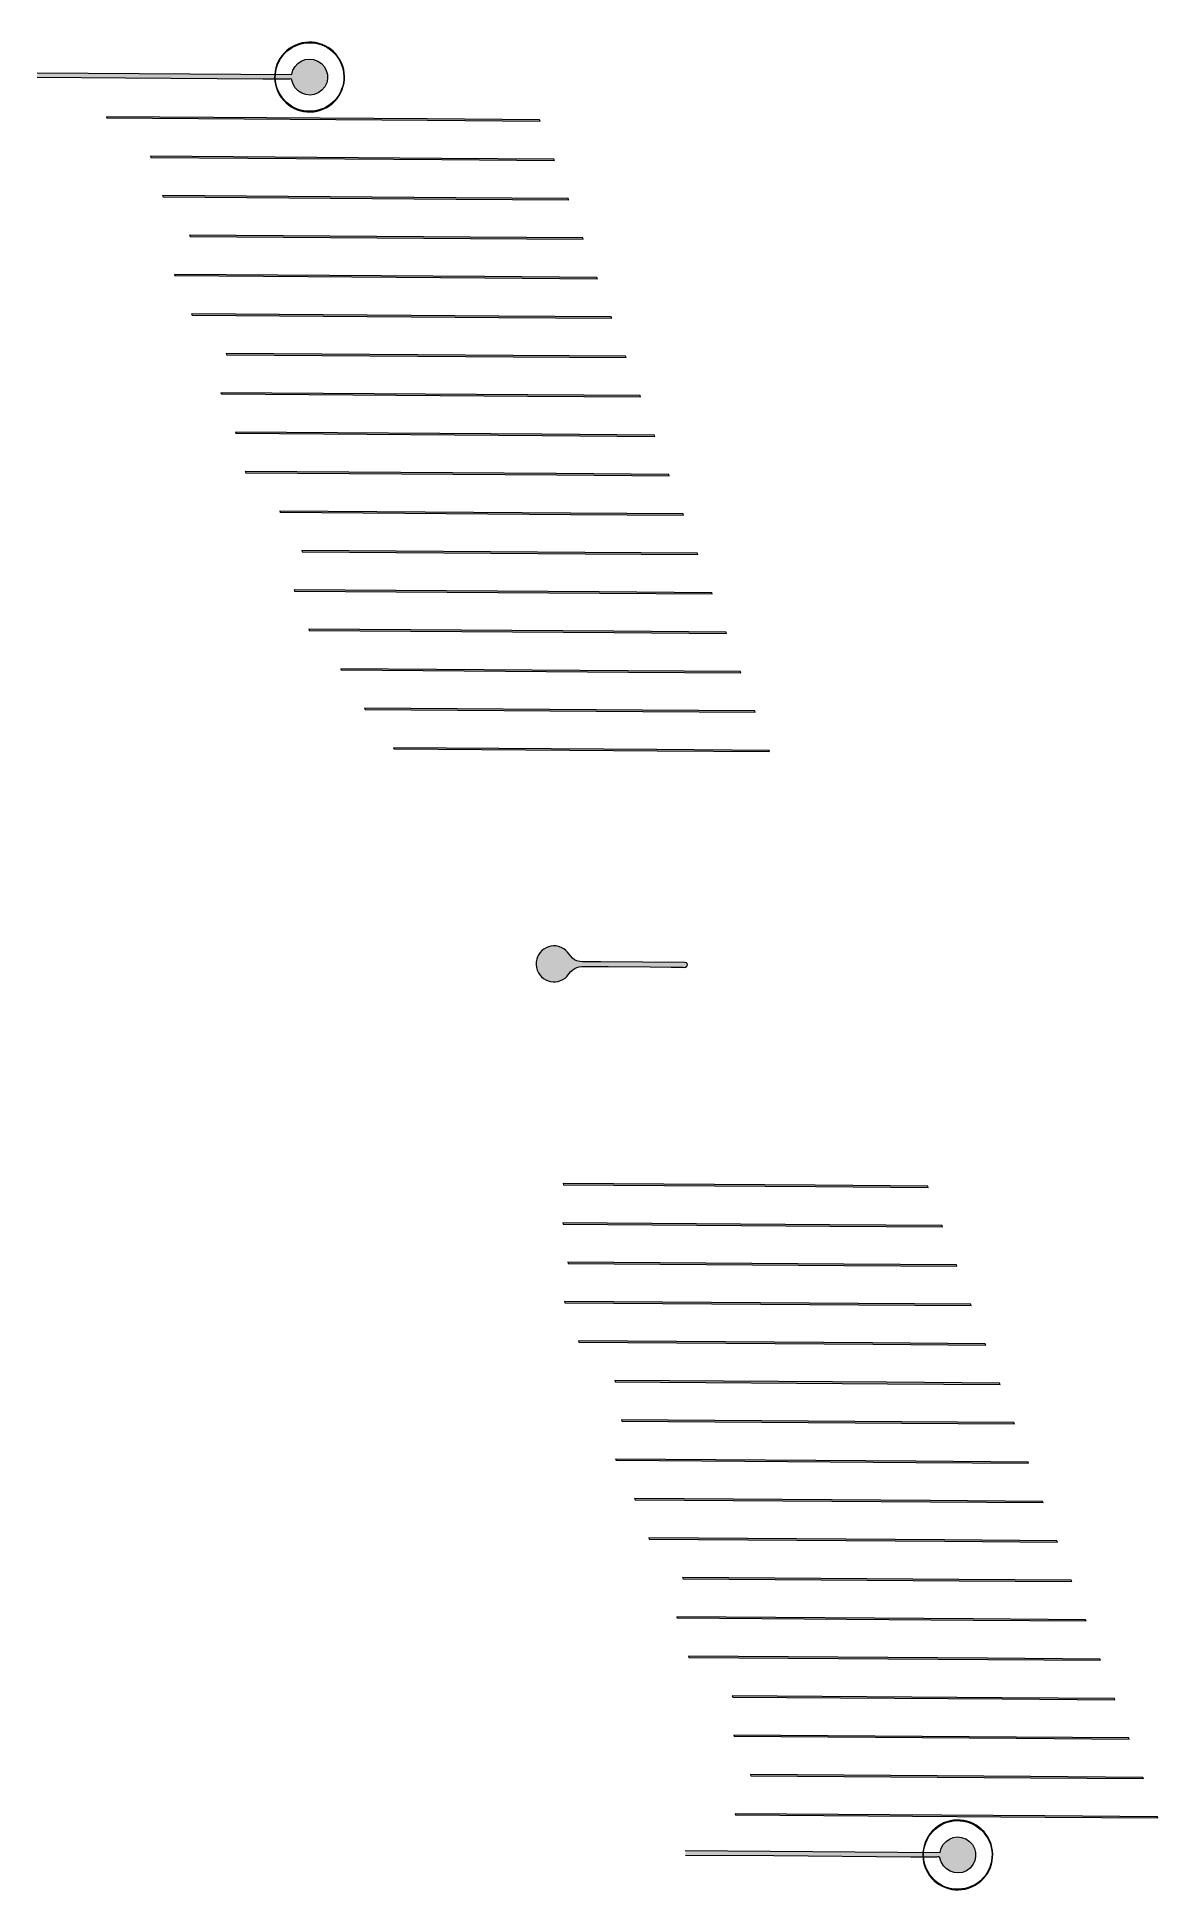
# Model space of a CAD drawing. Extents: x 456 to 562, y 418 to 594.
import ezdxf

# ---------------------------------------------------------------- set-up
doc = ezdxf.new("R2010")
doc.units = 0
doc.header["$MEASUREMENT"] = 0
doc.layers.add('Layer 2', color=7, linetype='Continuous', lineweight=0)

msp = doc.modelspace()

# ---------------------------------------------------------------- hatches: boundary and pattern name
at = {"layer": 'Layer 2', "true_color": 0x000000, "transparency": 33554687}
h = msp.add_hatch(color=18, dxfattribs=at)
edge = h.paths.add_edge_path()
edge.add_spline(control_points=[(483.33, 587.51), (484.89, 588.4), (485.43, 590.39), (484.54, 591.95), (483.65, 593.52), (481.66, 594.06), (480.1, 593.17), (478.54, 592.28), (477.99, 590.29), (478.88, 588.73), (479.77, 587.16), (481.76, 586.62), (483.33, 587.51)], knot_values=[0, 0, 0, 0, 1, 1, 1, 2, 2, 2, 3, 3, 3, 4, 4, 4, 4], degree=3, periodic=0)
edge.add_line((483.33, 587.51), (483.33, 587.51))
edge = h.paths.add_edge_path()
edge.add_spline(control_points=[(483.36, 587.46), (481.76, 586.55), (479.74, 587.1), (478.83, 588.69), (477.92, 590.29), (478.48, 592.31), (480.07, 593.22), (481.66, 594.13), (483.69, 593.58), (484.59, 591.98), (485.5, 590.39), (484.95, 588.37), (483.36, 587.46)], knot_values=[0, 0, 0, 0, 1, 1, 1, 2, 2, 2, 3, 3, 3, 4, 4, 4, 4], degree=3, periodic=0)
edge.add_line((483.36, 587.46), (483.36, 587.46))
h = msp.add_hatch(color=18, dxfattribs=at)
edge = h.paths.add_edge_path()
edge.add_spline(control_points=[(455.84, 590.75), (455.84, 590.75), (480.02, 590.58), (480.02, 590.58), (480.19, 591.73), (481.43, 592.39), (482.48, 591.86), (483.54, 591.33), (483.75, 589.9), (482.88, 589.09), (482.01, 588.28), (480.61, 588.58), (480.14, 589.67), (480.09, 589.79), (480.05, 589.91), (480.03, 590.04), (480, 590.25), (479.82, 590.13), (479.7, 590.13), (479.7, 590.13), (478.89, 590.13), (478.89, 590.13), (478.89, 590.13), (477.26, 590.15), (477.26, 590.15), (477.26, 590.15), (464.23, 590.24), (464.23, 590.24), (464.23, 590.24), (455.85, 590.3), (455.85, 590.3)], knot_values=[0, 0, 0, 0, 1, 1, 1, 2, 2, 2, 3, 3, 3, 4, 4, 4, 5, 5, 5, 6, 6, 6, 7, 7, 7, 8, 8, 8, 9, 9, 9, 10, 10, 10, 10], degree=3, periodic=0)
edge.add_line((455.85, 590.3), (455.84, 590.75))
h = msp.add_hatch(color=18, dxfattribs=at)
edge = h.paths.add_edge_path()
edge.add_spline(control_points=[(503.56, 586.28), (503.56, 586.28), (503.6, 586.16), (503.6, 586.16), (503.6, 586.16), (492.91, 586.23), (492.91, 586.23), (492.91, 586.23), (462.46, 586.45), (462.46, 586.45), (462.46, 586.45), (462.41, 586.57), (462.41, 586.57), (462.41, 586.57), (492.87, 586.36), (492.87, 586.36), (492.87, 586.36), (503.56, 586.28), (503.56, 586.28)], knot_values=[0, 0, 0, 0, 1, 1, 1, 2, 2, 2, 3, 3, 3, 4, 4, 4, 5, 5, 5, 6, 6, 6, 6], degree=3, periodic=0)
h = msp.add_hatch(color=18, dxfattribs=at)
edge = h.paths.add_edge_path()
edge.add_spline(control_points=[(504.92, 582.53), (504.92, 582.53), (504.96, 582.41), (504.96, 582.41), (504.96, 582.41), (494.27, 582.49), (494.27, 582.49), (494.27, 582.49), (466.64, 582.69), (466.64, 582.69), (466.64, 582.69), (466.59, 582.81), (466.59, 582.81), (466.59, 582.81), (494.23, 582.61), (494.23, 582.61), (494.23, 582.61), (504.92, 582.53), (504.92, 582.53)], knot_values=[0, 0, 0, 0, 1, 1, 1, 2, 2, 2, 3, 3, 3, 4, 4, 4, 5, 5, 5, 6, 6, 6, 6], degree=3, periodic=0)
h = msp.add_hatch(color=18, dxfattribs=at)
edge = h.paths.add_edge_path()
edge.add_spline(control_points=[(506.28, 578.79), (506.28, 578.79), (506.33, 578.67), (506.33, 578.67), (506.33, 578.67), (495.64, 578.75), (495.64, 578.75), (495.64, 578.75), (467.79, 578.95), (467.79, 578.95), (467.79, 578.95), (467.75, 579.07), (467.75, 579.07), (467.75, 579.07), (495.59, 578.87), (495.59, 578.87), (495.59, 578.87), (506.28, 578.79), (506.28, 578.79)], knot_values=[0, 0, 0, 0, 1, 1, 1, 2, 2, 2, 3, 3, 3, 4, 4, 4, 5, 5, 5, 6, 6, 6, 6], degree=3, periodic=0)
h = msp.add_hatch(color=18, dxfattribs=at)
edge = h.paths.add_edge_path()
edge.add_spline(control_points=[(507.65, 575.05), (507.65, 575.05), (507.69, 574.93), (507.69, 574.93), (507.69, 574.93), (497, 575), (497, 575), (497, 575), (470.36, 575.19), (470.36, 575.19), (470.36, 575.19), (470.32, 575.31), (470.32, 575.31), (470.32, 575.31), (496.96, 575.12), (496.96, 575.12), (496.96, 575.12), (507.65, 575.05), (507.65, 575.05)], knot_values=[0, 0, 0, 0, 1, 1, 1, 2, 2, 2, 3, 3, 3, 4, 4, 4, 5, 5, 5, 6, 6, 6, 6], degree=3, periodic=0)
h = msp.add_hatch(color=18, dxfattribs=at)
edge = h.paths.add_edge_path()
edge.add_spline(control_points=[(509.01, 571.3), (509.01, 571.3), (509.05, 571.18), (509.05, 571.18), (509.05, 571.18), (498.36, 571.26), (498.36, 571.26), (498.36, 571.26), (468.92, 571.47), (468.92, 571.47), (468.92, 571.47), (468.87, 571.59), (468.87, 571.59), (468.87, 571.59), (498.32, 571.38), (498.32, 571.38), (498.32, 571.38), (509.01, 571.3), (509.01, 571.3)], knot_values=[0, 0, 0, 0, 1, 1, 1, 2, 2, 2, 3, 3, 3, 4, 4, 4, 5, 5, 5, 6, 6, 6, 6], degree=3, periodic=0)
h = msp.add_hatch(color=18, dxfattribs=at)
edge = h.paths.add_edge_path()
edge.add_spline(control_points=[(510.37, 567.56), (510.37, 567.56), (510.41, 567.44), (510.41, 567.44), (510.41, 567.44), (499.73, 567.51), (499.73, 567.51), (499.73, 567.51), (470.55, 567.72), (470.55, 567.72), (470.55, 567.72), (470.5, 567.84), (470.5, 567.84), (470.5, 567.84), (499.68, 567.63), (499.68, 567.63), (499.68, 567.63), (510.37, 567.56), (510.37, 567.56)], knot_values=[0, 0, 0, 0, 1, 1, 1, 2, 2, 2, 3, 3, 3, 4, 4, 4, 5, 5, 5, 6, 6, 6, 6], degree=3, periodic=0)
h = msp.add_hatch(color=18, dxfattribs=at)
edge = h.paths.add_edge_path()
edge.add_spline(control_points=[(511.73, 563.81), (511.73, 563.81), (511.78, 563.69), (511.78, 563.69), (511.78, 563.69), (501.09, 563.77), (501.09, 563.77), (501.09, 563.77), (473.83, 563.96), (473.83, 563.96), (473.83, 563.96), (473.78, 564.08), (473.78, 564.08), (473.78, 564.08), (501.04, 563.89), (501.04, 563.89), (501.04, 563.89), (511.73, 563.81), (511.73, 563.81)], knot_values=[0, 0, 0, 0, 1, 1, 1, 2, 2, 2, 3, 3, 3, 4, 4, 4, 5, 5, 5, 6, 6, 6, 6], degree=3, periodic=0)
h = msp.add_hatch(color=18, dxfattribs=at)
edge = h.paths.add_edge_path()
edge.add_spline(control_points=[(513.1, 560.07), (513.1, 560.07), (513.14, 559.95), (513.14, 559.95), (513.14, 559.95), (502.45, 560.02), (502.45, 560.02), (502.45, 560.02), (473.33, 560.23), (473.33, 560.23), (473.33, 560.23), (473.28, 560.35), (473.28, 560.35), (473.28, 560.35), (502.41, 560.14), (502.41, 560.14), (502.41, 560.14), (513.1, 560.07), (513.1, 560.07)], knot_values=[0, 0, 0, 0, 1, 1, 1, 2, 2, 2, 3, 3, 3, 4, 4, 4, 5, 5, 5, 6, 6, 6, 6], degree=3, periodic=0)
h = msp.add_hatch(color=18, dxfattribs=at)
edge = h.paths.add_edge_path()
edge.add_spline(control_points=[(514.46, 556.32), (514.46, 556.32), (514.5, 556.2), (514.5, 556.2), (514.5, 556.2), (503.81, 556.28), (503.81, 556.28), (503.81, 556.28), (474.72, 556.49), (474.72, 556.49), (474.72, 556.49), (474.67, 556.61), (474.67, 556.61), (474.67, 556.61), (503.77, 556.4), (503.77, 556.4), (503.77, 556.4), (514.46, 556.32), (514.46, 556.32)], knot_values=[0, 0, 0, 0, 1, 1, 1, 2, 2, 2, 3, 3, 3, 4, 4, 4, 5, 5, 5, 6, 6, 6, 6], degree=3, periodic=0)
h = msp.add_hatch(color=18, dxfattribs=at)
edge = h.paths.add_edge_path()
edge.add_spline(control_points=[(515.82, 552.58), (515.82, 552.58), (515.87, 552.46), (515.87, 552.46), (515.87, 552.46), (505.18, 552.54), (505.18, 552.54), (505.18, 552.54), (475.64, 552.75), (475.64, 552.75), (475.64, 552.75), (475.59, 552.87), (475.59, 552.87), (475.59, 552.87), (505.13, 552.66), (505.13, 552.66), (505.13, 552.66), (515.82, 552.58), (515.82, 552.58)], knot_values=[0, 0, 0, 0, 1, 1, 1, 2, 2, 2, 3, 3, 3, 4, 4, 4, 5, 5, 5, 6, 6, 6, 6], degree=3, periodic=0)
h = msp.add_hatch(color=18, dxfattribs=at)
edge = h.paths.add_edge_path()
edge.add_spline(control_points=[(517.19, 548.84), (517.19, 548.84), (517.23, 548.71), (517.23, 548.71), (517.23, 548.71), (506.54, 548.79), (506.54, 548.79), (506.54, 548.79), (478.92, 548.99), (478.92, 548.99), (478.92, 548.99), (478.87, 549.11), (478.87, 549.11), (478.87, 549.11), (506.5, 548.91), (506.5, 548.91), (506.5, 548.91), (517.19, 548.84), (517.19, 548.84)], knot_values=[0, 0, 0, 0, 1, 1, 1, 2, 2, 2, 3, 3, 3, 4, 4, 4, 5, 5, 5, 6, 6, 6, 6], degree=3, periodic=0)
h = msp.add_hatch(color=18, dxfattribs=at)
edge = h.paths.add_edge_path()
edge.add_spline(control_points=[(518.55, 545.09), (518.55, 545.09), (518.59, 544.97), (518.59, 544.97), (518.59, 544.97), (507.9, 545.05), (507.9, 545.05), (507.9, 545.05), (481.02, 545.24), (481.02, 545.24), (481.02, 545.24), (480.97, 545.36), (480.97, 545.36), (480.97, 545.36), (507.86, 545.17), (507.86, 545.17), (507.86, 545.17), (518.55, 545.09), (518.55, 545.09)], knot_values=[0, 0, 0, 0, 1, 1, 1, 2, 2, 2, 3, 3, 3, 4, 4, 4, 5, 5, 5, 6, 6, 6, 6], degree=3, periodic=0)
h = msp.add_hatch(color=18, dxfattribs=at)
edge = h.paths.add_edge_path()
edge.add_spline(control_points=[(519.91, 541.35), (519.91, 541.35), (519.95, 541.23), (519.95, 541.23), (519.95, 541.23), (509.27, 541.3), (509.27, 541.3), (509.27, 541.3), (480.28, 541.51), (480.28, 541.51), (480.28, 541.51), (480.24, 541.63), (480.24, 541.63), (480.24, 541.63), (509.22, 541.42), (509.22, 541.42), (509.22, 541.42), (519.91, 541.35), (519.91, 541.35)], knot_values=[0, 0, 0, 0, 1, 1, 1, 2, 2, 2, 3, 3, 3, 4, 4, 4, 5, 5, 5, 6, 6, 6, 6], degree=3, periodic=0)
h = msp.add_hatch(color=18, dxfattribs=at)
edge = h.paths.add_edge_path()
edge.add_spline(control_points=[(521.27, 537.6), (521.27, 537.6), (521.32, 537.48), (521.32, 537.48), (521.32, 537.48), (510.63, 537.56), (510.63, 537.56), (510.63, 537.56), (481.67, 537.76), (481.67, 537.76), (481.67, 537.76), (481.63, 537.89), (481.63, 537.89), (481.63, 537.89), (510.58, 537.68), (510.58, 537.68), (510.58, 537.68), (521.27, 537.6), (521.27, 537.6)], knot_values=[0, 0, 0, 0, 1, 1, 1, 2, 2, 2, 3, 3, 3, 4, 4, 4, 5, 5, 5, 6, 6, 6, 6], degree=3, periodic=0)
h = msp.add_hatch(color=18, dxfattribs=at)
edge = h.paths.add_edge_path()
edge.add_spline(control_points=[(522.64, 533.86), (522.64, 533.86), (522.68, 533.74), (522.68, 533.74), (522.68, 533.74), (511.99, 533.81), (511.99, 533.81), (511.99, 533.81), (484.72, 534.01), (484.72, 534.01), (484.72, 534.01), (484.67, 534.13), (484.67, 534.13), (484.67, 534.13), (511.95, 533.93), (511.95, 533.93), (511.95, 533.93), (522.64, 533.86), (522.64, 533.86)], knot_values=[0, 0, 0, 0, 1, 1, 1, 2, 2, 2, 3, 3, 3, 4, 4, 4, 5, 5, 5, 6, 6, 6, 6], degree=3, periodic=0)
h = msp.add_hatch(color=18, dxfattribs=at)
edge = h.paths.add_edge_path()
edge.add_spline(control_points=[(524, 530.11), (524, 530.11), (524.04, 529.99), (524.04, 529.99), (524.04, 529.99), (513.35, 530.07), (513.35, 530.07), (513.35, 530.07), (486.98, 530.26), (486.98, 530.26), (486.98, 530.26), (486.93, 530.38), (486.93, 530.38), (486.93, 530.38), (513.31, 530.19), (513.31, 530.19), (513.31, 530.19), (524, 530.11), (524, 530.11)], knot_values=[0, 0, 0, 0, 1, 1, 1, 2, 2, 2, 3, 3, 3, 4, 4, 4, 5, 5, 5, 6, 6, 6, 6], degree=3, periodic=0)
h = msp.add_hatch(color=18, dxfattribs=at)
edge = h.paths.add_edge_path()
edge.add_spline(control_points=[(525.36, 526.37), (525.36, 526.37), (525.41, 526.25), (525.41, 526.25), (525.41, 526.25), (514.72, 526.32), (514.72, 526.32), (514.72, 526.32), (489.74, 526.5), (489.74, 526.5), (489.74, 526.5), (489.69, 526.62), (489.69, 526.62), (489.69, 526.62), (514.67, 526.44), (514.67, 526.44), (514.67, 526.44), (525.36, 526.37), (525.36, 526.37)], knot_values=[0, 0, 0, 0, 1, 1, 1, 2, 2, 2, 3, 3, 3, 4, 4, 4, 5, 5, 5, 6, 6, 6, 6], degree=3, periodic=0)
h = msp.add_hatch(color=18, dxfattribs=at)
edge = h.paths.add_edge_path()
edge.add_spline(control_points=[(517.35, 506.23), (517.59, 506.22), (517.67, 506.06), (517.53, 505.86), (517.39, 505.68), (517.22, 505.78), (517.05, 505.78), (517.05, 505.78), (516.06, 505.78), (516.06, 505.78), (516.06, 505.78), (514.06, 505.8), (514.06, 505.8), (514.06, 505.8), (510.06, 505.83), (510.06, 505.83), (510.06, 505.83), (508.07, 505.84), (508.07, 505.84), (507.35, 505.85), (506.8, 505.79), (506.34, 505.13), (505.49, 503.88), (503.56, 504.27), (503.26, 505.75), (502.96, 507.23), (504.59, 508.34), (505.85, 507.52), (506.41, 507.17), (506.55, 506.4), (507.38, 506.3), (508.04, 506.23), (508.7, 506.29), (509.36, 506.28), (509.36, 506.28), (517.35, 506.23), (517.35, 506.23)], knot_values=[0, 0, 0, 0, 1, 1, 1, 2, 2, 2, 3, 3, 3, 4, 4, 4, 5, 5, 5, 6, 6, 6, 7, 7, 7, 8, 8, 8, 9, 9, 9, 10, 10, 10, 11, 11, 11, 12, 12, 12, 12], degree=3, periodic=0)
h = msp.add_hatch(color=18, dxfattribs=at)
edge = h.paths.add_edge_path()
edge.add_spline(control_points=[(540.43, 484.97), (540.43, 484.97), (540.47, 484.85), (540.47, 484.85), (540.47, 484.85), (529.78, 484.93), (529.78, 484.93), (529.78, 484.93), (505.84, 485.1), (505.84, 485.1), (505.84, 485.1), (505.8, 485.22), (505.8, 485.22), (505.8, 485.22), (529.74, 485.05), (529.74, 485.05), (529.74, 485.05), (540.43, 484.97), (540.43, 484.97)], knot_values=[0, 0, 0, 0, 1, 1, 1, 2, 2, 2, 3, 3, 3, 4, 4, 4, 5, 5, 5, 6, 6, 6, 6], degree=3, periodic=0)
h = msp.add_hatch(color=18, dxfattribs=at)
edge = h.paths.add_edge_path()
edge.add_spline(control_points=[(541.79, 481.23), (541.79, 481.23), (541.84, 481.11), (541.84, 481.11), (541.84, 481.11), (531.15, 481.18), (531.15, 481.18), (531.15, 481.18), (505.81, 481.36), (505.81, 481.36), (505.81, 481.36), (505.76, 481.48), (505.76, 481.48), (505.76, 481.48), (531.1, 481.3), (531.1, 481.3), (531.1, 481.3), (541.79, 481.23), (541.79, 481.23)], knot_values=[0, 0, 0, 0, 1, 1, 1, 2, 2, 2, 3, 3, 3, 4, 4, 4, 5, 5, 5, 6, 6, 6, 6], degree=3, periodic=0)
h = msp.add_hatch(color=18, dxfattribs=at)
edge = h.paths.add_edge_path()
edge.add_spline(control_points=[(543.16, 477.48), (543.16, 477.48), (543.2, 477.36), (543.2, 477.36), (543.2, 477.36), (532.51, 477.44), (532.51, 477.44), (532.51, 477.44), (506.27, 477.63), (506.27, 477.63), (506.27, 477.63), (506.23, 477.75), (506.23, 477.75), (506.23, 477.75), (532.47, 477.56), (532.47, 477.56), (532.47, 477.56), (543.16, 477.48), (543.16, 477.48)], knot_values=[0, 0, 0, 0, 1, 1, 1, 2, 2, 2, 3, 3, 3, 4, 4, 4, 5, 5, 5, 6, 6, 6, 6], degree=3, periodic=0)
h = msp.add_hatch(color=18, dxfattribs=at)
edge = h.paths.add_edge_path()
edge.add_spline(control_points=[(544.52, 473.74), (544.52, 473.74), (544.56, 473.62), (544.56, 473.62), (544.56, 473.62), (533.87, 473.69), (533.87, 473.69), (533.87, 473.69), (505.95, 473.89), (505.95, 473.89), (505.95, 473.89), (505.91, 474.01), (505.91, 474.01), (505.91, 474.01), (533.83, 473.81), (533.83, 473.81), (533.83, 473.81), (544.52, 473.74), (544.52, 473.74)], knot_values=[0, 0, 0, 0, 1, 1, 1, 2, 2, 2, 3, 3, 3, 4, 4, 4, 5, 5, 5, 6, 6, 6, 6], degree=3, periodic=0)
h = msp.add_hatch(color=18, dxfattribs=at)
edge = h.paths.add_edge_path()
edge.add_spline(control_points=[(545.88, 469.99), (545.88, 469.99), (545.93, 469.87), (545.93, 469.87), (545.93, 469.87), (535.24, 469.95), (535.24, 469.95), (535.24, 469.95), (507.29, 470.15), (507.29, 470.15), (507.29, 470.15), (507.25, 470.27), (507.25, 470.27), (507.25, 470.27), (535.19, 470.07), (535.19, 470.07), (535.19, 470.07), (545.88, 469.99), (545.88, 469.99)], knot_values=[0, 0, 0, 0, 1, 1, 1, 2, 2, 2, 3, 3, 3, 4, 4, 4, 5, 5, 5, 6, 6, 6, 6], degree=3, periodic=0)
h = msp.add_hatch(color=18, dxfattribs=at)
edge = h.paths.add_edge_path()
edge.add_spline(control_points=[(547.24, 466.25), (547.24, 466.25), (547.29, 466.13), (547.29, 466.13), (547.29, 466.13), (536.6, 466.2), (536.6, 466.2), (536.6, 466.2), (510.75, 466.39), (510.75, 466.39), (510.75, 466.39), (510.71, 466.51), (510.71, 466.51), (510.71, 466.51), (536.55, 466.33), (536.55, 466.33), (536.55, 466.33), (547.24, 466.25), (547.24, 466.25)], knot_values=[0, 0, 0, 0, 1, 1, 1, 2, 2, 2, 3, 3, 3, 4, 4, 4, 5, 5, 5, 6, 6, 6, 6], degree=3, periodic=0)
h = msp.add_hatch(color=18, dxfattribs=at)
edge = h.paths.add_edge_path()
edge.add_spline(control_points=[(548.61, 462.5), (548.61, 462.5), (548.65, 462.38), (548.65, 462.38), (548.65, 462.38), (537.96, 462.46), (537.96, 462.46), (537.96, 462.46), (511.38, 462.65), (511.38, 462.65), (511.38, 462.65), (511.33, 462.77), (511.33, 462.77), (511.33, 462.77), (537.92, 462.58), (537.92, 462.58), (537.92, 462.58), (548.61, 462.5), (548.61, 462.5)], knot_values=[0, 0, 0, 0, 1, 1, 1, 2, 2, 2, 3, 3, 3, 4, 4, 4, 5, 5, 5, 6, 6, 6, 6], degree=3, periodic=0)
h = msp.add_hatch(color=18, dxfattribs=at)
edge = h.paths.add_edge_path()
edge.add_spline(control_points=[(549.97, 458.76), (549.97, 458.76), (550.01, 458.64), (550.01, 458.64), (550.01, 458.64), (539.32, 458.72), (539.32, 458.72), (539.32, 458.72), (510.82, 458.92), (510.82, 458.92), (510.82, 458.92), (510.78, 459.04), (510.78, 459.04), (510.78, 459.04), (539.28, 458.84), (539.28, 458.84), (539.28, 458.84), (549.97, 458.76), (549.97, 458.76)], knot_values=[0, 0, 0, 0, 1, 1, 1, 2, 2, 2, 3, 3, 3, 4, 4, 4, 5, 5, 5, 6, 6, 6, 6], degree=3, periodic=0)
h = msp.add_hatch(color=18, dxfattribs=at)
edge = h.paths.add_edge_path()
edge.add_spline(control_points=[(551.33, 455.02), (551.33, 455.02), (551.38, 454.9), (551.38, 454.9), (551.38, 454.9), (540.69, 454.97), (540.69, 454.97), (540.69, 454.97), (512.63, 455.17), (512.63, 455.17), (512.63, 455.17), (512.58, 455.29), (512.58, 455.29), (512.58, 455.29), (540.64, 455.09), (540.64, 455.09), (540.64, 455.09), (551.33, 455.02), (551.33, 455.02)], knot_values=[0, 0, 0, 0, 1, 1, 1, 2, 2, 2, 3, 3, 3, 4, 4, 4, 5, 5, 5, 6, 6, 6, 6], degree=3, periodic=0)
h = msp.add_hatch(color=18, dxfattribs=at)
edge = h.paths.add_edge_path()
edge.add_spline(control_points=[(552.7, 451.27), (552.7, 451.27), (552.74, 451.15), (552.74, 451.15), (552.74, 451.15), (542.05, 451.23), (542.05, 451.23), (542.05, 451.23), (513.96, 451.43), (513.96, 451.43), (513.96, 451.43), (513.92, 451.55), (513.92, 451.55), (513.92, 451.55), (542.01, 451.35), (542.01, 451.35), (542.01, 451.35), (552.7, 451.27), (552.7, 451.27)], knot_values=[0, 0, 0, 0, 1, 1, 1, 2, 2, 2, 3, 3, 3, 4, 4, 4, 5, 5, 5, 6, 6, 6, 6], degree=3, periodic=0)
h = msp.add_hatch(color=18, dxfattribs=at)
edge = h.paths.add_edge_path()
edge.add_spline(control_points=[(554.06, 447.53), (554.06, 447.53), (554.1, 447.41), (554.1, 447.41), (554.1, 447.41), (543.41, 447.48), (543.41, 447.48), (543.41, 447.48), (517.19, 447.67), (517.19, 447.67), (517.19, 447.67), (517.14, 447.79), (517.14, 447.79), (517.14, 447.79), (543.37, 447.6), (543.37, 447.6), (543.37, 447.6), (554.06, 447.53), (554.06, 447.53)], knot_values=[0, 0, 0, 0, 1, 1, 1, 2, 2, 2, 3, 3, 3, 4, 4, 4, 5, 5, 5, 6, 6, 6, 6], degree=3, periodic=0)
h = msp.add_hatch(color=18, dxfattribs=at)
edge = h.paths.add_edge_path()
edge.add_spline(control_points=[(555.42, 443.78), (555.42, 443.78), (555.47, 443.66), (555.47, 443.66), (555.47, 443.66), (544.78, 443.74), (544.78, 443.74), (544.78, 443.74), (516.63, 443.94), (516.63, 443.94), (516.63, 443.94), (516.59, 444.06), (516.59, 444.06), (516.59, 444.06), (544.73, 443.86), (544.73, 443.86), (544.73, 443.86), (555.42, 443.78), (555.42, 443.78)], knot_values=[0, 0, 0, 0, 1, 1, 1, 2, 2, 2, 3, 3, 3, 4, 4, 4, 5, 5, 5, 6, 6, 6, 6], degree=3, periodic=0)
h = msp.add_hatch(color=18, dxfattribs=at)
edge = h.paths.add_edge_path()
edge.add_spline(control_points=[(556.78, 440.04), (556.78, 440.04), (556.83, 439.92), (556.83, 439.92), (556.83, 439.92), (546.14, 439.99), (546.14, 439.99), (546.14, 439.99), (517.73, 440.2), (517.73, 440.2), (517.73, 440.2), (517.69, 440.32), (517.69, 440.32), (517.69, 440.32), (546.09, 440.11), (546.09, 440.11), (546.09, 440.11), (556.78, 440.04), (556.78, 440.04)], knot_values=[0, 0, 0, 0, 1, 1, 1, 2, 2, 2, 3, 3, 3, 4, 4, 4, 5, 5, 5, 6, 6, 6, 6], degree=3, periodic=0)
h = msp.add_hatch(color=18, dxfattribs=at)
edge = h.paths.add_edge_path()
edge.add_spline(control_points=[(558.15, 436.29), (558.15, 436.29), (558.19, 436.17), (558.19, 436.17), (558.19, 436.17), (547.5, 436.25), (547.5, 436.25), (547.5, 436.25), (521.9, 436.43), (521.9, 436.43), (521.9, 436.43), (521.86, 436.55), (521.86, 436.55), (521.86, 436.55), (547.46, 436.37), (547.46, 436.37), (547.46, 436.37), (558.15, 436.29), (558.15, 436.29)], knot_values=[0, 0, 0, 0, 1, 1, 1, 2, 2, 2, 3, 3, 3, 4, 4, 4, 5, 5, 5, 6, 6, 6, 6], degree=3, periodic=0)
h = msp.add_hatch(color=18, dxfattribs=at)
edge = h.paths.add_edge_path()
edge.add_spline(control_points=[(559.51, 432.55), (559.51, 432.55), (559.55, 432.43), (559.55, 432.43), (559.55, 432.43), (548.86, 432.51), (548.86, 432.51), (548.86, 432.51), (522.05, 432.7), (522.05, 432.7), (522.05, 432.7), (522.01, 432.82), (522.01, 432.82), (522.01, 432.82), (548.82, 432.63), (548.82, 432.63), (548.82, 432.63), (559.51, 432.55), (559.51, 432.55)], knot_values=[0, 0, 0, 0, 1, 1, 1, 2, 2, 2, 3, 3, 3, 4, 4, 4, 5, 5, 5, 6, 6, 6, 6], degree=3, periodic=0)
h = msp.add_hatch(color=18, dxfattribs=at)
edge = h.paths.add_edge_path()
edge.add_spline(control_points=[(560.87, 428.8), (560.87, 428.8), (560.92, 428.68), (560.92, 428.68), (560.92, 428.68), (550.23, 428.76), (550.23, 428.76), (550.23, 428.76), (523.63, 428.95), (523.63, 428.95), (523.63, 428.95), (523.58, 429.07), (523.58, 429.07), (523.58, 429.07), (550.18, 428.88), (550.18, 428.88), (550.18, 428.88), (560.87, 428.8), (560.87, 428.8)], knot_values=[0, 0, 0, 0, 1, 1, 1, 2, 2, 2, 3, 3, 3, 4, 4, 4, 5, 5, 5, 6, 6, 6, 6], degree=3, periodic=0)
h = msp.add_hatch(color=18, dxfattribs=at)
edge = h.paths.add_edge_path()
edge.add_spline(control_points=[(562.24, 425.06), (562.24, 425.06), (562.28, 424.94), (562.28, 424.94), (562.28, 424.94), (551.59, 425.02), (551.59, 425.02), (551.59, 425.02), (522.17, 425.23), (522.17, 425.23), (522.17, 425.23), (522.13, 425.35), (522.13, 425.35), (522.13, 425.35), (551.55, 425.14), (551.55, 425.14), (551.55, 425.14), (562.24, 425.06), (562.24, 425.06)], knot_values=[0, 0, 0, 0, 1, 1, 1, 2, 2, 2, 3, 3, 3, 4, 4, 4, 5, 5, 5, 6, 6, 6, 6], degree=3, periodic=0)
h = msp.add_hatch(color=18, dxfattribs=at)
edge = h.paths.add_edge_path()
edge.add_spline(control_points=[(544.89, 418.6), (546.45, 419.49), (547, 421.48), (546.1, 423.04), (545.21, 424.6), (543.22, 425.15), (541.66, 424.26), (540.1, 423.37), (539.56, 421.38), (540.45, 419.81), (541.34, 418.25), (543.33, 417.71), (544.89, 418.6)], knot_values=[0, 0, 0, 0, 1, 1, 1, 2, 2, 2, 3, 3, 3, 4, 4, 4, 4], degree=3, periodic=0)
edge.add_line((544.89, 418.6), (544.89, 418.6))
edge = h.paths.add_edge_path()
edge.add_spline(control_points=[(544.92, 418.55), (543.33, 417.64), (541.3, 418.19), (540.39, 419.78), (539.49, 421.38), (540.04, 423.4), (541.63, 424.31), (543.22, 425.22), (545.25, 424.66), (546.16, 423.07), (547.07, 421.48), (546.51, 419.45), (544.92, 418.55)], knot_values=[0, 0, 0, 0, 1, 1, 1, 2, 2, 2, 3, 3, 3, 4, 4, 4, 4], degree=3, periodic=0)
edge.add_line((544.92, 418.55), (544.92, 418.55))
h = msp.add_hatch(color=18, dxfattribs=at)
edge = h.paths.add_edge_path()
edge.add_spline(control_points=[(517.4, 421.84), (517.4, 421.84), (541.59, 421.67), (541.59, 421.67), (541.75, 422.82), (543, 423.48), (544.04, 422.95), (545.1, 422.42), (545.31, 420.99), (544.44, 420.18), (543.57, 419.37), (542.17, 419.67), (541.71, 420.76), (541.65, 420.88), (541.62, 421), (541.6, 421.13), (541.56, 421.34), (541.39, 421.22), (541.27, 421.22), (541.27, 421.22), (540.45, 421.22), (540.45, 421.22), (540.45, 421.22), (538.82, 421.23), (538.82, 421.23), (538.82, 421.23), (525.8, 421.33), (525.8, 421.33), (525.8, 421.33), (517.41, 421.39), (517.41, 421.39)], knot_values=[0, 0, 0, 0, 1, 1, 1, 2, 2, 2, 3, 3, 3, 4, 4, 4, 5, 5, 5, 6, 6, 6, 7, 7, 7, 8, 8, 8, 9, 9, 9, 10, 10, 10, 10], degree=3, periodic=0)
edge.add_line((517.41, 421.39), (517.4, 421.84))

# ---------------------------------------------------------------- linework, layer by layer
at = {"layer": 'Layer 2', "color": 18, "lineweight": 5, "true_color": 0x000000}
for points, knots in [([(483.36, 587.46), (481.76, 586.55), (479.74, 587.1), (478.83, 588.69), (477.92, 590.29), (478.48, 592.31), (480.07, 593.22), (481.66, 594.13), (483.69, 593.58), (484.59, 591.98), (485.5, 590.39), (484.95, 588.37), (483.36, 587.46)], [0, 0, 0, 0, 1, 1, 1, 2, 2, 2, 3, 3, 3, 4, 4, 4, 4]), ([(483.33, 587.51), (484.89, 588.4), (485.43, 590.39), (484.54, 591.95), (483.65, 593.52), (481.66, 594.06), (480.1, 593.17), (478.54, 592.28), (477.99, 590.29), (478.88, 588.73), (479.77, 587.16), (481.76, 586.62), (483.33, 587.51)], [0, 0, 0, 0, 1, 1, 1, 2, 2, 2, 3, 3, 3, 4, 4, 4, 4]), ([(455.84, 590.75), (455.84, 590.75), (480.02, 590.58), (480.02, 590.58), (480.19, 591.73), (481.43, 592.39), (482.48, 591.86), (483.54, 591.33), (483.75, 589.9), (482.88, 589.09), (482.01, 588.28), (480.61, 588.58), (480.14, 589.67), (480.09, 589.79), (480.05, 589.91), (480.03, 590.04), (480, 590.25), (479.82, 590.13), (479.7, 590.13), (479.7, 590.13), (478.89, 590.13), (478.89, 590.13), (478.89, 590.13), (477.26, 590.15), (477.26, 590.15), (477.26, 590.15), (464.23, 590.24), (464.23, 590.24), (464.23, 590.24), (455.85, 590.3), (455.85, 590.3)], [0, 0, 0, 0, 1, 1, 1, 2, 2, 2, 3, 3, 3, 4, 4, 4, 5, 5, 5, 6, 6, 6, 7, 7, 7, 8, 8, 8, 9, 9, 9, 10, 10, 10, 10]), ([(503.56, 586.28), (503.56, 586.28), (503.6, 586.16), (503.6, 586.16), (503.6, 586.16), (492.91, 586.23), (492.91, 586.23), (492.91, 586.23), (462.46, 586.45), (462.46, 586.45), (462.46, 586.45), (462.41, 586.57), (462.41, 586.57), (462.41, 586.57), (492.87, 586.36), (492.87, 586.36), (492.87, 586.36), (503.56, 586.28), (503.56, 586.28)], [0, 0, 0, 0, 1, 1, 1, 2, 2, 2, 3, 3, 3, 4, 4, 4, 5, 5, 5, 6, 6, 6, 6]), ([(504.92, 582.53), (504.92, 582.53), (504.96, 582.41), (504.96, 582.41), (504.96, 582.41), (494.27, 582.49), (494.27, 582.49), (494.27, 582.49), (466.64, 582.69), (466.64, 582.69), (466.64, 582.69), (466.59, 582.81), (466.59, 582.81), (466.59, 582.81), (494.23, 582.61), (494.23, 582.61), (494.23, 582.61), (504.92, 582.53), (504.92, 582.53)], [0, 0, 0, 0, 1, 1, 1, 2, 2, 2, 3, 3, 3, 4, 4, 4, 5, 5, 5, 6, 6, 6, 6]), ([(506.28, 578.79), (506.28, 578.79), (506.33, 578.67), (506.33, 578.67), (506.33, 578.67), (495.64, 578.75), (495.64, 578.75), (495.64, 578.75), (467.79, 578.95), (467.79, 578.95), (467.79, 578.95), (467.75, 579.07), (467.75, 579.07), (467.75, 579.07), (495.59, 578.87), (495.59, 578.87), (495.59, 578.87), (506.28, 578.79), (506.28, 578.79)], [0, 0, 0, 0, 1, 1, 1, 2, 2, 2, 3, 3, 3, 4, 4, 4, 5, 5, 5, 6, 6, 6, 6]), ([(507.65, 575.05), (507.65, 575.05), (507.69, 574.93), (507.69, 574.93), (507.69, 574.93), (497, 575), (497, 575), (497, 575), (470.36, 575.19), (470.36, 575.19), (470.36, 575.19), (470.32, 575.31), (470.32, 575.31), (470.32, 575.31), (496.96, 575.12), (496.96, 575.12), (496.96, 575.12), (507.65, 575.05), (507.65, 575.05)], [0, 0, 0, 0, 1, 1, 1, 2, 2, 2, 3, 3, 3, 4, 4, 4, 5, 5, 5, 6, 6, 6, 6]), ([(509.01, 571.3), (509.01, 571.3), (509.05, 571.18), (509.05, 571.18), (509.05, 571.18), (498.36, 571.26), (498.36, 571.26), (498.36, 571.26), (468.92, 571.47), (468.92, 571.47), (468.92, 571.47), (468.87, 571.59), (468.87, 571.59), (468.87, 571.59), (498.32, 571.38), (498.32, 571.38), (498.32, 571.38), (509.01, 571.3), (509.01, 571.3)], [0, 0, 0, 0, 1, 1, 1, 2, 2, 2, 3, 3, 3, 4, 4, 4, 5, 5, 5, 6, 6, 6, 6]), ([(510.37, 567.56), (510.37, 567.56), (510.41, 567.44), (510.41, 567.44), (510.41, 567.44), (499.73, 567.51), (499.73, 567.51), (499.73, 567.51), (470.55, 567.72), (470.55, 567.72), (470.55, 567.72), (470.5, 567.84), (470.5, 567.84), (470.5, 567.84), (499.68, 567.63), (499.68, 567.63), (499.68, 567.63), (510.37, 567.56), (510.37, 567.56)], [0, 0, 0, 0, 1, 1, 1, 2, 2, 2, 3, 3, 3, 4, 4, 4, 5, 5, 5, 6, 6, 6, 6]), ([(511.73, 563.81), (511.73, 563.81), (511.78, 563.69), (511.78, 563.69), (511.78, 563.69), (501.09, 563.77), (501.09, 563.77), (501.09, 563.77), (473.83, 563.96), (473.83, 563.96), (473.83, 563.96), (473.78, 564.08), (473.78, 564.08), (473.78, 564.08), (501.04, 563.89), (501.04, 563.89), (501.04, 563.89), (511.73, 563.81), (511.73, 563.81)], [0, 0, 0, 0, 1, 1, 1, 2, 2, 2, 3, 3, 3, 4, 4, 4, 5, 5, 5, 6, 6, 6, 6]), ([(513.1, 560.07), (513.1, 560.07), (513.14, 559.95), (513.14, 559.95), (513.14, 559.95), (502.45, 560.02), (502.45, 560.02), (502.45, 560.02), (473.33, 560.23), (473.33, 560.23), (473.33, 560.23), (473.28, 560.35), (473.28, 560.35), (473.28, 560.35), (502.41, 560.14), (502.41, 560.14), (502.41, 560.14), (513.1, 560.07), (513.1, 560.07)], [0, 0, 0, 0, 1, 1, 1, 2, 2, 2, 3, 3, 3, 4, 4, 4, 5, 5, 5, 6, 6, 6, 6]), ([(514.46, 556.32), (514.46, 556.32), (514.5, 556.2), (514.5, 556.2), (514.5, 556.2), (503.81, 556.28), (503.81, 556.28), (503.81, 556.28), (474.72, 556.49), (474.72, 556.49), (474.72, 556.49), (474.67, 556.61), (474.67, 556.61), (474.67, 556.61), (503.77, 556.4), (503.77, 556.4), (503.77, 556.4), (514.46, 556.32), (514.46, 556.32)], [0, 0, 0, 0, 1, 1, 1, 2, 2, 2, 3, 3, 3, 4, 4, 4, 5, 5, 5, 6, 6, 6, 6]), ([(515.82, 552.58), (515.82, 552.58), (515.87, 552.46), (515.87, 552.46), (515.87, 552.46), (505.18, 552.54), (505.18, 552.54), (505.18, 552.54), (475.64, 552.75), (475.64, 552.75), (475.64, 552.75), (475.59, 552.87), (475.59, 552.87), (475.59, 552.87), (505.13, 552.66), (505.13, 552.66), (505.13, 552.66), (515.82, 552.58), (515.82, 552.58)], [0, 0, 0, 0, 1, 1, 1, 2, 2, 2, 3, 3, 3, 4, 4, 4, 5, 5, 5, 6, 6, 6, 6]), ([(517.19, 548.84), (517.19, 548.84), (517.23, 548.71), (517.23, 548.71), (517.23, 548.71), (506.54, 548.79), (506.54, 548.79), (506.54, 548.79), (478.92, 548.99), (478.92, 548.99), (478.92, 548.99), (478.87, 549.11), (478.87, 549.11), (478.87, 549.11), (506.5, 548.91), (506.5, 548.91), (506.5, 548.91), (517.19, 548.84), (517.19, 548.84)], [0, 0, 0, 0, 1, 1, 1, 2, 2, 2, 3, 3, 3, 4, 4, 4, 5, 5, 5, 6, 6, 6, 6]), ([(518.55, 545.09), (518.55, 545.09), (518.59, 544.97), (518.59, 544.97), (518.59, 544.97), (507.9, 545.05), (507.9, 545.05), (507.9, 545.05), (481.02, 545.24), (481.02, 545.24), (481.02, 545.24), (480.97, 545.36), (480.97, 545.36), (480.97, 545.36), (507.86, 545.17), (507.86, 545.17), (507.86, 545.17), (518.55, 545.09), (518.55, 545.09)], [0, 0, 0, 0, 1, 1, 1, 2, 2, 2, 3, 3, 3, 4, 4, 4, 5, 5, 5, 6, 6, 6, 6]), ([(519.91, 541.35), (519.91, 541.35), (519.95, 541.23), (519.95, 541.23), (519.95, 541.23), (509.27, 541.3), (509.27, 541.3), (509.27, 541.3), (480.28, 541.51), (480.28, 541.51), (480.28, 541.51), (480.24, 541.63), (480.24, 541.63), (480.24, 541.63), (509.22, 541.42), (509.22, 541.42), (509.22, 541.42), (519.91, 541.35), (519.91, 541.35)], [0, 0, 0, 0, 1, 1, 1, 2, 2, 2, 3, 3, 3, 4, 4, 4, 5, 5, 5, 6, 6, 6, 6]), ([(521.27, 537.6), (521.27, 537.6), (521.32, 537.48), (521.32, 537.48), (521.32, 537.48), (510.63, 537.56), (510.63, 537.56), (510.63, 537.56), (481.67, 537.76), (481.67, 537.76), (481.67, 537.76), (481.63, 537.89), (481.63, 537.89), (481.63, 537.89), (510.58, 537.68), (510.58, 537.68), (510.58, 537.68), (521.27, 537.6), (521.27, 537.6)], [0, 0, 0, 0, 1, 1, 1, 2, 2, 2, 3, 3, 3, 4, 4, 4, 5, 5, 5, 6, 6, 6, 6]), ([(522.64, 533.86), (522.64, 533.86), (522.68, 533.74), (522.68, 533.74), (522.68, 533.74), (511.99, 533.81), (511.99, 533.81), (511.99, 533.81), (484.72, 534.01), (484.72, 534.01), (484.72, 534.01), (484.67, 534.13), (484.67, 534.13), (484.67, 534.13), (511.95, 533.93), (511.95, 533.93), (511.95, 533.93), (522.64, 533.86), (522.64, 533.86)], [0, 0, 0, 0, 1, 1, 1, 2, 2, 2, 3, 3, 3, 4, 4, 4, 5, 5, 5, 6, 6, 6, 6]), ([(524, 530.11), (524, 530.11), (524.04, 529.99), (524.04, 529.99), (524.04, 529.99), (513.35, 530.07), (513.35, 530.07), (513.35, 530.07), (486.98, 530.26), (486.98, 530.26), (486.98, 530.26), (486.93, 530.38), (486.93, 530.38), (486.93, 530.38), (513.31, 530.19), (513.31, 530.19), (513.31, 530.19), (524, 530.11), (524, 530.11)], [0, 0, 0, 0, 1, 1, 1, 2, 2, 2, 3, 3, 3, 4, 4, 4, 5, 5, 5, 6, 6, 6, 6]), ([(525.36, 526.37), (525.36, 526.37), (525.41, 526.25), (525.41, 526.25), (525.41, 526.25), (514.72, 526.32), (514.72, 526.32), (514.72, 526.32), (489.74, 526.5), (489.74, 526.5), (489.74, 526.5), (489.69, 526.62), (489.69, 526.62), (489.69, 526.62), (514.67, 526.44), (514.67, 526.44), (514.67, 526.44), (525.36, 526.37), (525.36, 526.37)], [0, 0, 0, 0, 1, 1, 1, 2, 2, 2, 3, 3, 3, 4, 4, 4, 5, 5, 5, 6, 6, 6, 6]), ([(517.35, 506.23), (517.59, 506.22), (517.67, 506.06), (517.53, 505.86), (517.39, 505.68), (517.22, 505.78), (517.05, 505.78), (517.05, 505.78), (516.06, 505.78), (516.06, 505.78), (516.06, 505.78), (514.06, 505.8), (514.06, 505.8), (514.06, 505.8), (510.06, 505.83), (510.06, 505.83), (510.06, 505.83), (508.07, 505.84), (508.07, 505.84), (507.35, 505.85), (506.8, 505.79), (506.34, 505.13), (505.49, 503.88), (503.56, 504.27), (503.26, 505.75), (502.96, 507.23), (504.59, 508.34), (505.85, 507.52), (506.41, 507.17), (506.55, 506.4), (507.38, 506.3), (508.04, 506.23), (508.7, 506.29), (509.36, 506.28), (509.36, 506.28), (517.35, 506.23), (517.35, 506.23)], [0, 0, 0, 0, 1, 1, 1, 2, 2, 2, 3, 3, 3, 4, 4, 4, 5, 5, 5, 6, 6, 6, 7, 7, 7, 8, 8, 8, 9, 9, 9, 10, 10, 10, 11, 11, 11, 12, 12, 12, 12]), ([(540.43, 484.97), (540.43, 484.97), (540.47, 484.85), (540.47, 484.85), (540.47, 484.85), (529.78, 484.93), (529.78, 484.93), (529.78, 484.93), (505.84, 485.1), (505.84, 485.1), (505.84, 485.1), (505.8, 485.22), (505.8, 485.22), (505.8, 485.22), (529.74, 485.05), (529.74, 485.05), (529.74, 485.05), (540.43, 484.97), (540.43, 484.97)], [0, 0, 0, 0, 1, 1, 1, 2, 2, 2, 3, 3, 3, 4, 4, 4, 5, 5, 5, 6, 6, 6, 6]), ([(541.79, 481.23), (541.79, 481.23), (541.84, 481.11), (541.84, 481.11), (541.84, 481.11), (531.15, 481.18), (531.15, 481.18), (531.15, 481.18), (505.81, 481.36), (505.81, 481.36), (505.81, 481.36), (505.76, 481.48), (505.76, 481.48), (505.76, 481.48), (531.1, 481.3), (531.1, 481.3), (531.1, 481.3), (541.79, 481.23), (541.79, 481.23)], [0, 0, 0, 0, 1, 1, 1, 2, 2, 2, 3, 3, 3, 4, 4, 4, 5, 5, 5, 6, 6, 6, 6]), ([(543.16, 477.48), (543.16, 477.48), (543.2, 477.36), (543.2, 477.36), (543.2, 477.36), (532.51, 477.44), (532.51, 477.44), (532.51, 477.44), (506.27, 477.63), (506.27, 477.63), (506.27, 477.63), (506.23, 477.75), (506.23, 477.75), (506.23, 477.75), (532.47, 477.56), (532.47, 477.56), (532.47, 477.56), (543.16, 477.48), (543.16, 477.48)], [0, 0, 0, 0, 1, 1, 1, 2, 2, 2, 3, 3, 3, 4, 4, 4, 5, 5, 5, 6, 6, 6, 6]), ([(544.52, 473.74), (544.52, 473.74), (544.56, 473.62), (544.56, 473.62), (544.56, 473.62), (533.87, 473.69), (533.87, 473.69), (533.87, 473.69), (505.95, 473.89), (505.95, 473.89), (505.95, 473.89), (505.91, 474.01), (505.91, 474.01), (505.91, 474.01), (533.83, 473.81), (533.83, 473.81), (533.83, 473.81), (544.52, 473.74), (544.52, 473.74)], [0, 0, 0, 0, 1, 1, 1, 2, 2, 2, 3, 3, 3, 4, 4, 4, 5, 5, 5, 6, 6, 6, 6]), ([(545.88, 469.99), (545.88, 469.99), (545.93, 469.87), (545.93, 469.87), (545.93, 469.87), (535.24, 469.95), (535.24, 469.95), (535.24, 469.95), (507.29, 470.15), (507.29, 470.15), (507.29, 470.15), (507.25, 470.27), (507.25, 470.27), (507.25, 470.27), (535.19, 470.07), (535.19, 470.07), (535.19, 470.07), (545.88, 469.99), (545.88, 469.99)], [0, 0, 0, 0, 1, 1, 1, 2, 2, 2, 3, 3, 3, 4, 4, 4, 5, 5, 5, 6, 6, 6, 6]), ([(547.24, 466.25), (547.24, 466.25), (547.29, 466.13), (547.29, 466.13), (547.29, 466.13), (536.6, 466.2), (536.6, 466.2), (536.6, 466.2), (510.75, 466.39), (510.75, 466.39), (510.75, 466.39), (510.71, 466.51), (510.71, 466.51), (510.71, 466.51), (536.55, 466.33), (536.55, 466.33), (536.55, 466.33), (547.24, 466.25), (547.24, 466.25)], [0, 0, 0, 0, 1, 1, 1, 2, 2, 2, 3, 3, 3, 4, 4, 4, 5, 5, 5, 6, 6, 6, 6]), ([(548.61, 462.5), (548.61, 462.5), (548.65, 462.38), (548.65, 462.38), (548.65, 462.38), (537.96, 462.46), (537.96, 462.46), (537.96, 462.46), (511.38, 462.65), (511.38, 462.65), (511.38, 462.65), (511.33, 462.77), (511.33, 462.77), (511.33, 462.77), (537.92, 462.58), (537.92, 462.58), (537.92, 462.58), (548.61, 462.5), (548.61, 462.5)], [0, 0, 0, 0, 1, 1, 1, 2, 2, 2, 3, 3, 3, 4, 4, 4, 5, 5, 5, 6, 6, 6, 6]), ([(549.97, 458.76), (549.97, 458.76), (550.01, 458.64), (550.01, 458.64), (550.01, 458.64), (539.32, 458.72), (539.32, 458.72), (539.32, 458.72), (510.82, 458.92), (510.82, 458.92), (510.82, 458.92), (510.78, 459.04), (510.78, 459.04), (510.78, 459.04), (539.28, 458.84), (539.28, 458.84), (539.28, 458.84), (549.97, 458.76), (549.97, 458.76)], [0, 0, 0, 0, 1, 1, 1, 2, 2, 2, 3, 3, 3, 4, 4, 4, 5, 5, 5, 6, 6, 6, 6]), ([(551.33, 455.02), (551.33, 455.02), (551.38, 454.9), (551.38, 454.9), (551.38, 454.9), (540.69, 454.97), (540.69, 454.97), (540.69, 454.97), (512.63, 455.17), (512.63, 455.17), (512.63, 455.17), (512.58, 455.29), (512.58, 455.29), (512.58, 455.29), (540.64, 455.09), (540.64, 455.09), (540.64, 455.09), (551.33, 455.02), (551.33, 455.02)], [0, 0, 0, 0, 1, 1, 1, 2, 2, 2, 3, 3, 3, 4, 4, 4, 5, 5, 5, 6, 6, 6, 6]), ([(552.7, 451.27), (552.7, 451.27), (552.74, 451.15), (552.74, 451.15), (552.74, 451.15), (542.05, 451.23), (542.05, 451.23), (542.05, 451.23), (513.96, 451.43), (513.96, 451.43), (513.96, 451.43), (513.92, 451.55), (513.92, 451.55), (513.92, 451.55), (542.01, 451.35), (542.01, 451.35), (542.01, 451.35), (552.7, 451.27), (552.7, 451.27)], [0, 0, 0, 0, 1, 1, 1, 2, 2, 2, 3, 3, 3, 4, 4, 4, 5, 5, 5, 6, 6, 6, 6]), ([(554.06, 447.53), (554.06, 447.53), (554.1, 447.41), (554.1, 447.41), (554.1, 447.41), (543.41, 447.48), (543.41, 447.48), (543.41, 447.48), (517.19, 447.67), (517.19, 447.67), (517.19, 447.67), (517.14, 447.79), (517.14, 447.79), (517.14, 447.79), (543.37, 447.6), (543.37, 447.6), (543.37, 447.6), (554.06, 447.53), (554.06, 447.53)], [0, 0, 0, 0, 1, 1, 1, 2, 2, 2, 3, 3, 3, 4, 4, 4, 5, 5, 5, 6, 6, 6, 6]), ([(555.42, 443.78), (555.42, 443.78), (555.47, 443.66), (555.47, 443.66), (555.47, 443.66), (544.78, 443.74), (544.78, 443.74), (544.78, 443.74), (516.63, 443.94), (516.63, 443.94), (516.63, 443.94), (516.59, 444.06), (516.59, 444.06), (516.59, 444.06), (544.73, 443.86), (544.73, 443.86), (544.73, 443.86), (555.42, 443.78), (555.42, 443.78)], [0, 0, 0, 0, 1, 1, 1, 2, 2, 2, 3, 3, 3, 4, 4, 4, 5, 5, 5, 6, 6, 6, 6]), ([(556.78, 440.04), (556.78, 440.04), (556.83, 439.92), (556.83, 439.92), (556.83, 439.92), (546.14, 439.99), (546.14, 439.99), (546.14, 439.99), (517.73, 440.2), (517.73, 440.2), (517.73, 440.2), (517.69, 440.32), (517.69, 440.32), (517.69, 440.32), (546.09, 440.11), (546.09, 440.11), (546.09, 440.11), (556.78, 440.04), (556.78, 440.04)], [0, 0, 0, 0, 1, 1, 1, 2, 2, 2, 3, 3, 3, 4, 4, 4, 5, 5, 5, 6, 6, 6, 6]), ([(558.15, 436.29), (558.15, 436.29), (558.19, 436.17), (558.19, 436.17), (558.19, 436.17), (547.5, 436.25), (547.5, 436.25), (547.5, 436.25), (521.9, 436.43), (521.9, 436.43), (521.9, 436.43), (521.86, 436.55), (521.86, 436.55), (521.86, 436.55), (547.46, 436.37), (547.46, 436.37), (547.46, 436.37), (558.15, 436.29), (558.15, 436.29)], [0, 0, 0, 0, 1, 1, 1, 2, 2, 2, 3, 3, 3, 4, 4, 4, 5, 5, 5, 6, 6, 6, 6]), ([(559.51, 432.55), (559.51, 432.55), (559.55, 432.43), (559.55, 432.43), (559.55, 432.43), (548.86, 432.51), (548.86, 432.51), (548.86, 432.51), (522.05, 432.7), (522.05, 432.7), (522.05, 432.7), (522.01, 432.82), (522.01, 432.82), (522.01, 432.82), (548.82, 432.63), (548.82, 432.63), (548.82, 432.63), (559.51, 432.55), (559.51, 432.55)], [0, 0, 0, 0, 1, 1, 1, 2, 2, 2, 3, 3, 3, 4, 4, 4, 5, 5, 5, 6, 6, 6, 6]), ([(560.87, 428.8), (560.87, 428.8), (560.92, 428.68), (560.92, 428.68), (560.92, 428.68), (550.23, 428.76), (550.23, 428.76), (550.23, 428.76), (523.63, 428.95), (523.63, 428.95), (523.63, 428.95), (523.58, 429.07), (523.58, 429.07), (523.58, 429.07), (550.18, 428.88), (550.18, 428.88), (550.18, 428.88), (560.87, 428.8), (560.87, 428.8)], [0, 0, 0, 0, 1, 1, 1, 2, 2, 2, 3, 3, 3, 4, 4, 4, 5, 5, 5, 6, 6, 6, 6]), ([(562.24, 425.06), (562.24, 425.06), (562.28, 424.94), (562.28, 424.94), (562.28, 424.94), (551.59, 425.02), (551.59, 425.02), (551.59, 425.02), (522.17, 425.23), (522.17, 425.23), (522.17, 425.23), (522.13, 425.35), (522.13, 425.35), (522.13, 425.35), (551.55, 425.14), (551.55, 425.14), (551.55, 425.14), (562.24, 425.06), (562.24, 425.06)], [0, 0, 0, 0, 1, 1, 1, 2, 2, 2, 3, 3, 3, 4, 4, 4, 5, 5, 5, 6, 6, 6, 6]), ([(544.92, 418.55), (543.33, 417.64), (541.3, 418.19), (540.39, 419.78), (539.49, 421.38), (540.04, 423.4), (541.63, 424.31), (543.22, 425.22), (545.25, 424.66), (546.16, 423.07), (547.07, 421.48), (546.51, 419.45), (544.92, 418.55)], [0, 0, 0, 0, 1, 1, 1, 2, 2, 2, 3, 3, 3, 4, 4, 4, 4]), ([(544.89, 418.6), (546.45, 419.49), (547, 421.48), (546.1, 423.04), (545.21, 424.6), (543.22, 425.15), (541.66, 424.26), (540.1, 423.37), (539.56, 421.38), (540.45, 419.81), (541.34, 418.25), (543.33, 417.71), (544.89, 418.6)], [0, 0, 0, 0, 1, 1, 1, 2, 2, 2, 3, 3, 3, 4, 4, 4, 4]), ([(517.4, 421.84), (517.4, 421.84), (541.59, 421.67), (541.59, 421.67), (541.75, 422.82), (543, 423.48), (544.04, 422.95), (545.1, 422.42), (545.31, 420.99), (544.44, 420.18), (543.57, 419.37), (542.17, 419.67), (541.71, 420.76), (541.65, 420.88), (541.62, 421), (541.6, 421.13), (541.56, 421.34), (541.39, 421.22), (541.27, 421.22), (541.27, 421.22), (540.45, 421.22), (540.45, 421.22), (540.45, 421.22), (538.82, 421.23), (538.82, 421.23), (538.82, 421.23), (525.8, 421.33), (525.8, 421.33), (525.8, 421.33), (517.41, 421.39), (517.41, 421.39)], [0, 0, 0, 0, 1, 1, 1, 2, 2, 2, 3, 3, 3, 4, 4, 4, 5, 5, 5, 6, 6, 6, 7, 7, 7, 8, 8, 8, 9, 9, 9, 10, 10, 10, 10])]:
    msp.add_open_spline(points, degree=3, knots=knots, dxfattribs=at)

doc.saveas('drawing.dxf')
